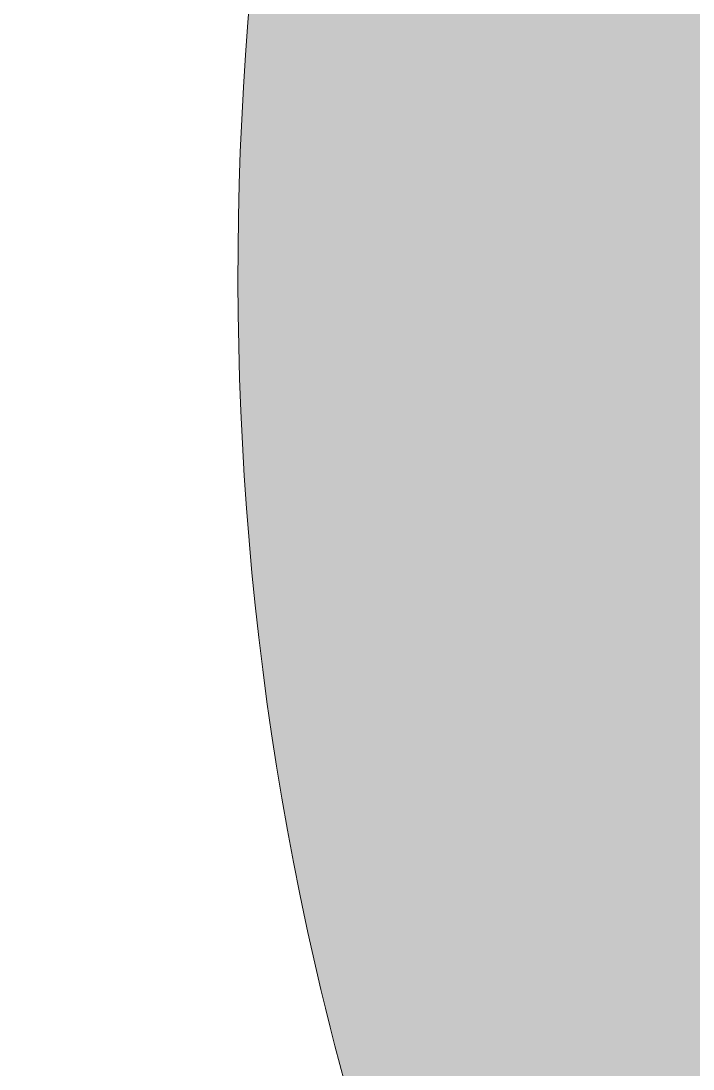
# Model space of a CAD drawing. Extents: x -9 to 1009, y -916 to 0.
# Drawn here: x -8.7 to 48.5, y -428.1 to -339.1 of the extents above; entities that cross this region are included whole.
import ezdxf

# ---------------------------------------------------------------- set-up
doc = ezdxf.new("R2010")
doc.units = 0
doc.header["$MEASUREMENT"] = 0
doc.layers.add('Layer 1', color=7, linetype='Continuous', lineweight=0)

# ---------------------------------------------------------------- blocks, each defined once
blk = doc.blocks.new('Block_11')
at = {"layer": 'Layer 1', "true_color": 0xffe3b6, "transparency": 33554687}
h = blk.add_hatch(color=254, dxfattribs=at)
h.dxf.hatch_style = 2
edge = h.paths.add_edge_path()
edge.add_spline(control_points=[(807.385, -183.264), (795.806, -183.264), (787.232, -173.801), (786.731, -162.61), (786.232, -151.456), (796.581, -141.956), (807.385, -141.956), (818.964, -141.956), (827.537, -151.42), (828.039, -162.61), (828.538, -173.764), (818.188, -183.264), (807.385, -183.264)], knot_values=[0, 0, 0, 0, 1, 1, 1, 2, 2, 2, 3, 3, 3, 4, 4, 4, 4], degree=3, periodic=0)
edge = h.paths.add_edge_path()
edge.add_spline(control_points=[(848.832, -114.238), (637.711, -0.138), (513.074, -241.323), (500.469, -266.389), (500.469, -266.389), (500.388, -266.549), (500.388, -266.549), (500.388, -266.549), (499.857, -267.598), (499.857, -267.598), (489.269, -246.475), (364.29, 0.387), (151.165, -114.799), (49.554, -169.718), (-8.666, -297.495), (15.038, -413.272), (22.178, -448.123), (35.797, -478.923), (54.684, -507.589), (54.684, -507.589), (165.564, -506.496), (165.564, -506.496), (190.972, -506.241), (214.988, -505.993), (218.18, -500.04), (219.331, -497.898), (217.99, -493.832), (214.187, -487.966), (206.019, -475.404), (201.238, -458.74), (201.078, -442.265), (201.078, -442.017), (201.071, -441.762), (201.071, -441.514), (201.071, -423.094), (208.19, -405.73), (221.167, -392.548), (234.327, -379.192), (251.909, -371.738), (270.687, -371.541), (270.927, -371.541), (271.168, -371.534), (271.415, -371.534), (309.866, -371.534), (341.345, -402.466), (341.745, -440.815), (341.913, -457.297), (337.475, -474.049), (329.584, -486.793), (325.897, -492.732), (324.636, -496.819), (325.817, -498.932), (329.14, -504.82), (353.156, -504.572), (378.586, -504.31), (378.586, -504.31), (387.177, -504.23), (387.177, -504.23), (387.177, -504.23), (493.226, -503.144), (493.226, -503.144), (493.226, -503.144), (499.361, -503.079), (499.361, -503.079), (499.361, -503.079), (614.015, -501.905), (614.015, -501.905), (648.874, -501.548), (667.302, -501.767), (672.177, -510.409), (675.331, -516.027), (671.761, -523.182), (668.285, -528.785), (660.984, -540.561), (656.889, -556.118), (657.042, -571.47), (657.407, -606.679), (686.516, -635.053), (721.907, -634.681), (757.305, -634.317), (785.825, -605.367), (785.461, -570.151), (785.3, -554.82), (780.877, -539.344), (773.336, -527.707), (769.751, -522.177), (766.02, -515.101), (769.073, -509.418), (773.758, -500.681), (792.172, -500.091), (827.03, -499.734), (827.03, -499.734), (950.72, -498.51), (950.72, -498.51), (966.809, -472.264), (978.526, -444.138), (984.96, -412.71), (1008.67, -296.934), (950.45, -169.143), (848.832, -114.238)], knot_values=[0, 0, 0, 0, 1, 1, 1, 2, 2, 2, 3, 3, 3, 4, 4, 4, 5, 5, 5, 6, 6, 6, 7, 7, 7, 8, 8, 8, 9, 9, 9, 10, 10, 10, 11, 11, 11, 12, 12, 12, 13, 13, 13, 14, 14, 14, 15, 15, 15, 16, 16, 16, 17, 17, 17, 18, 18, 18, 19, 19, 19, 20, 20, 20, 21, 21, 21, 22, 22, 22, 23, 23, 23, 24, 24, 24, 25, 25, 25, 26, 26, 26, 27, 27, 27, 28, 28, 28, 29, 29, 29, 30, 30, 30, 31, 31, 31, 32, 32, 32, 33, 33, 33, 33], degree=3, periodic=0)
at = {"layer": 'Layer 1'}
blk.add_open_spline([(848.832, -114.238), (637.711, -0.138), (513.074, -241.323), (500.469, -266.389), (500.469, -266.389), (500.388, -266.549), (500.388, -266.549), (500.388, -266.549), (499.857, -267.598), (499.857, -267.598), (489.269, -246.475), (364.29, 0.387), (151.165, -114.799), (49.554, -169.718), (-8.666, -297.495), (15.038, -413.272), (22.178, -448.123), (35.797, -478.923), (54.684, -507.589), (54.684, -507.589), (165.564, -506.496), (165.564, -506.496), (190.972, -506.241), (214.988, -505.993), (218.18, -500.04), (219.331, -497.898), (217.99, -493.832), (214.187, -487.966), (206.019, -475.404), (201.238, -458.74), (201.078, -442.265), (201.078, -442.017), (201.071, -441.762), (201.071, -441.514), (201.071, -423.094), (208.19, -405.73), (221.167, -392.548), (234.327, -379.192), (251.909, -371.738), (270.687, -371.541), (270.927, -371.541), (271.168, -371.534), (271.415, -371.534), (309.866, -371.534), (341.345, -402.466), (341.745, -440.815), (341.913, -457.297), (337.475, -474.049), (329.584, -486.793), (325.897, -492.732), (324.636, -496.819), (325.817, -498.932), (329.14, -504.82), (353.156, -504.572), (378.586, -504.31), (378.586, -504.31), (387.177, -504.23), (387.177, -504.23), (387.177, -504.23), (493.226, -503.144), (493.226, -503.144), (493.226, -503.144), (499.361, -503.079), (499.361, -503.079), (499.361, -503.079), (614.015, -501.905), (614.015, -501.905), (648.874, -501.548), (667.302, -501.767), (672.177, -510.409), (675.331, -516.027), (671.761, -523.182), (668.285, -528.785), (660.984, -540.561), (656.889, -556.118), (657.042, -571.47), (657.407, -606.679), (686.516, -635.053), (721.907, -634.681), (757.305, -634.317), (785.825, -605.367), (785.461, -570.151), (785.3, -554.82), (780.877, -539.344), (773.336, -527.707), (769.751, -522.177), (766.02, -515.101), (769.073, -509.418), (773.758, -500.681), (792.172, -500.091), (827.03, -499.734), (827.03, -499.734), (950.72, -498.51), (950.72, -498.51), (966.809, -472.264), (978.526, -444.138), (984.96, -412.71), (1008.67, -296.934), (950.45, -169.143), (848.832, -114.238)], degree=3, knots=[0, 0, 0, 0, 1, 1, 1, 2, 2, 2, 3, 3, 3, 4, 4, 4, 5, 5, 5, 6, 6, 6, 7, 7, 7, 8, 8, 8, 9, 9, 9, 10, 10, 10, 11, 11, 11, 12, 12, 12, 13, 13, 13, 14, 14, 14, 15, 15, 15, 16, 16, 16, 17, 17, 17, 18, 18, 18, 19, 19, 19, 20, 20, 20, 21, 21, 21, 22, 22, 22, 23, 23, 23, 24, 24, 24, 25, 25, 25, 26, 26, 26, 27, 27, 27, 28, 28, 28, 29, 29, 29, 30, 30, 30, 31, 31, 31, 32, 32, 32, 33, 33, 33, 33], dxfattribs=at)
blk = doc.blocks.new('Block_0')
at = {"layer": 'Layer 1'}
blk.add_blockref('Block_11', (0, 0), dxfattribs=at)

msp = doc.modelspace()

# ---------------------------------------------------------------- block references
at = {"layer": 'Layer 1'}
msp.add_blockref('Block_0', (0, 0), dxfattribs=at)

doc.saveas('drawing.dxf')
